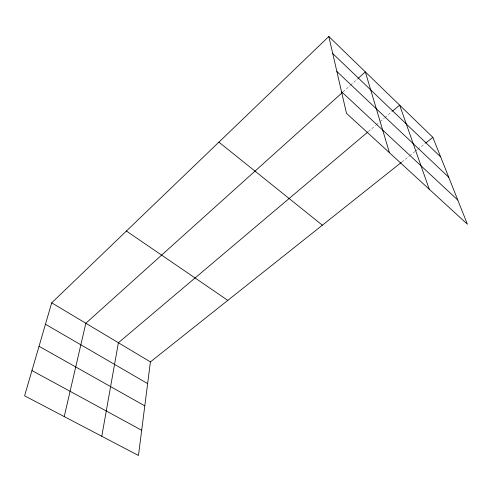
<?xml version="1.0" encoding="UTF-8"?>
<svg xmlns="http://www.w3.org/2000/svg" width="492" height="492" viewBox="0 0 492 492"><rect width="100%" height="100%" fill="white"/><g stroke="black" fill="none" stroke-linecap="round" stroke-linejoin="round"><path stroke-width="0.37" stroke-dasharray="2.46 1.84" d="M343.121 91.881L349.953 85.731M350.525 85.221L357.364 79.071M368.551 131.407L375.593 125.46M376.177 124.968L379.695 121.991M380.285 121.499L384.387 118.031M384.978 117.533L392.013 111.586M401.964 161.917L409.098 156.247M409.688 155.773L415.039 151.518M415.635 151.05L417.419 149.63M418.009 149.156L425.143 143.486"/><path stroke-width="0.74" d="M401.374 162.385L150.411 361.903L138.461 455.494L24.6 395.82L51.703 302.838L328.816 36.506L432.868 137.348L467.4 224.223L346.503 113.345L328.816 36.506M101.782 436.269L118.4 342.746L367.967 131.905M64.231 416.595L85.842 323.262L341.983 92.908M357.93 78.56L365.341 71.9L389.43 152.711M392.604 111.087L399.639 105.14L429.258 189.242M425.74 143.018L432.868 137.348M31.962 370.568L141.684 430.26M39.04 346.288L144.796 405.863M45.461 324.246L147.637 383.612M51.703 302.838L150.411 361.903M126.401 231.043L227.814 300.366M218.903 142.139L322.365 225.201M341.528 91.721L457.806 200.084M336.866 71.475L448.735 177.268M332.74 53.536L440.629 156.868"/></g></svg>
